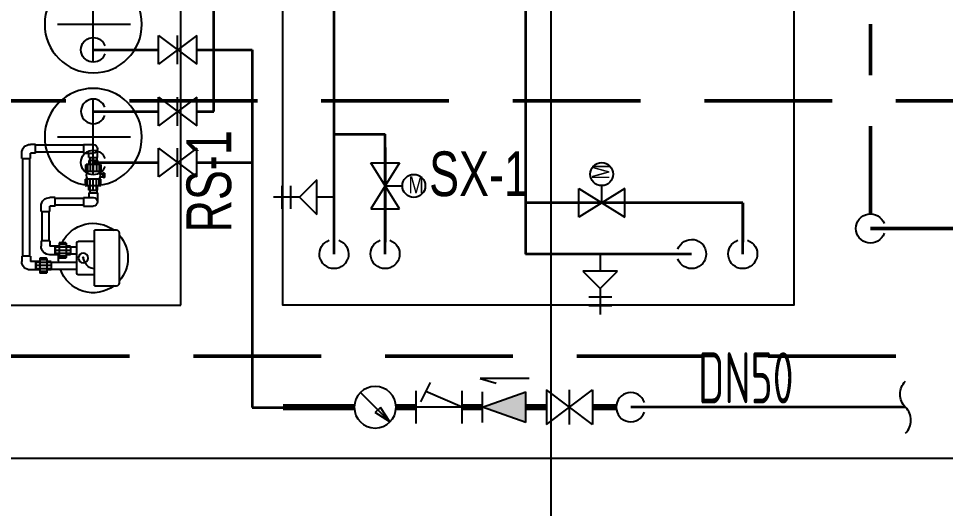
# Model space of a CAD drawing. Extents: x -253824 to 107923, y -224968 to 180578.
# Drawn here: x -199158 to -195529, y 13355 to 15272 of the extents above; entities that cross this region are included whole.
import ezdxf

# ---------------------------------------------------------------- set-up
doc = ezdxf.new("R2010")
doc.units = 0
doc.header["$LTSCALE"] = 1000
doc.header["$MEASUREMENT"] = 0
for name, pattern in [('ACAD_ISO04W100', [30, 24, -3, 0, -3]), ('DASHED', [0.75, 0.5, -0.25]), ('HIDDEN', [0.375, 0.25, -0.125])]:
    doc.linetypes.add(name, pattern=pattern)
doc.layers.get('0').update_dxf_attribs({"linetype": 'CONTINUOUS'})
for name, color, linetype, lineweight in [('00AC-空调设备-131', 131, 'CONTINUOUS', 18), ('ACS_KT_RG', 6, 'CONTINUOUS', 50), ('ACS_KT_RH', 6, 'DASHED', 50)]:
    doc.layers.add(name, color=color, linetype=linetype, lineweight=lineweight)
for name, color, linetype in [('A_STR-砌块墙', 121, 'CONTINUOUS'), ('AC_KTSG', 5, 'HIDDEN'), ('ACS_COM', 7, 'CONTINUOUS'), ('ACS_COM_BZ', 3, 'CONTINUOUS'), ('ACS_KT_FM', 3, 'CONTINUOUS'), ('ACS_KT_FM_E', 3, 'CONTINUOUS'), ('DOTE', 1, 'CONTINUOUS'), ('改造', 7, 'CONTINUOUS')]:
    doc.layers.add(name, color=color, linetype=linetype)
doc.styles.add('HZF', font='ros.shx', dxfattribs={"width": 0.75, "bigfont": 'jd.shx'})
doc.styles.get("Standard").update_dxf_attribs({"font": 'ros.shx', "width": 0.75, "bigfont": 'jd.shx'})
doc.styles.add('等高', font='ros1.shx', dxfattribs={"width": 0.7, "bigfont": 'jd.shx'})

# ---------------------------------------------------------------- blocks, each defined once
blk = doc.blocks.new('h1')
at = {"layer": 'A_STR-砌块墙'}
blk.add_line((10148, -4700), (1598, -4700), dxfattribs=at)
at = {"layer": 'DOTE'}
blk.add_line((8397.9, -6977.2), (8397.9, 7473.7), dxfattribs=at)
blk = doc.blocks.new('A$C1A1A00B8')
at = {"layer": '00AC-空调设备-131', "color": 8, "lineweight": -3}
for p, q in [((300, 914.4), (300, 0)), ((2000, 914.4), (300, 914.4)), ((2000, 914.4), (2000, 0)), ((2000, 0), (300, 0))]:
    blk.add_line(p, q, dxfattribs=at)
at = {"layer": '00AC-空调设备-131', "lineweight": -3}
for p, q in [((1261, 801.6, 0), (1233.7, 801.6, 0)), ((1261, 801.6, 0), (1261, 758.2, 0)), ((1261, 797.4, 0), (1752.7, 797.4, 0)), ((1752.7, 758.2, 0), (1752.7, 801.6, 0)), ((1752.7, 801.6, 0), (1779.3, 801.6, 0)), ((1190.3, 731.6, 0), (1190.3, 758.2, 0)), ((1233.7, 731.6, 0), (1233.7, 758.2, 0)), ((1261, 758.2, 0), (1233.7, 758.2, 0)), ((1261, 762.4, 0), (1752.7, 762.4, 0)), ((1752.7, 758.2, 0), (1779.3, 758.2, 0)), ((1779.3, 730.9, 0), (1779.3, 758.2, 0)), ((1822.7, 730.9, 0), (1822.7, 758.2, 0)), ((1233.7, 731.6, 0), (1190.3, 731.6, 0)), ((1194.5, 490.1, 0), (1194.5, 731.6, 0)), ((1229.5, 490.1, 0), (1229.5, 731.6, 0)), ((1528.4, 703.9, 0), (1501.1, 703.9, 0)), ((1528.4, 703.9, 0), (1528.4, 660.5, 0)), ((1675.7, 660.5, 0), (1675.7, 703.9, 0)), ((1675.7, 703.9, 0), (1702.3, 703.9, 0)), ((1762.5, 677.7, 0), (1762.5, 709.9, 0)), ((1762.5, 709.9, 0), (1839.5, 709.9, 0)), ((1771.4, 674.9, 0), (1771.4, 709.9, 0)), ((1779.3, 709.9, 0), (1779.3, 730.9, 0)), ((1779.3, 730.9, 0), (1822.7, 730.9, 0)), ((1822.7, 730.9, 0), (1779.3, 730.9, 0)), ((1784.6, 653.9, 0), (1784.6, 730.9, 0)), ((1801, 653.9, 0), (1801, 730.9, 0)), ((1817.4, 653.9, 0), (1817.4, 730.9, 0)), ((1822.7, 709.9, 0), (1822.7, 730.9, 0)), ((1830.6, 674.9, 0), (1830.6, 709.9, 0)), ((1839.5, 677.7, 0), (1839.5, 709.9, 0)), ((1457.7, 633.9, 0), (1457.7, 660.5, 0)), ((1528.4, 660.5, 0), (1501.1, 660.5, 0)), ((1501.1, 633.9, 0), (1501.1, 660.5, 0)), ((1528.4, 699.7, 0), (1675.7, 699.7, 0)), ((1528.4, 664.7, 0), (1675.7, 664.7, 0)), ((1675.7, 660.5, 0), (1702.3, 660.5, 0)), ((1702.3, 633.2, 0), (1702.3, 660.5, 0)), ((1745.7, 633.2, 0), (1745.7, 660.5, 0)), ((1765.3, 674.9, 0), (1762.5, 677.7, 0)), ((1765.3, 674.9, 0), (1836.7, 674.9, 0)), ((1779.3, 653.9, 0), (1779.3, 674.9, 0)), ((1822.7, 653.9, 0), (1822.7, 674.9, 0)), ((1839.5, 677.7, 0), (1836.7, 674.9, 0)), ((1501.1, 633.9, 0), (1457.7, 633.9, 0)), ((1461.9, 490.1, 0), (1461.9, 633.9, 0)), ((1496.9, 490.1, 0), (1496.9, 633.9, 0)), ((1685.5, 612.2, 0), (1762.5, 612.2, 0)), ((1685.5, 580, 0), (1685.5, 612.2, 0)), ((1694.4, 577.2, 0), (1694.4, 612.2, 0)), ((1702.3, 612.2, 0), (1702.3, 633.2, 0)), ((1702.3, 633.2, 0), (1745.7, 633.2, 0)), ((1745.7, 633.2, 0), (1702.3, 633.2, 0)), ((1707.6, 556.2, 0), (1707.6, 633.2, 0)), ((1724, 556.2, 0), (1724, 633.2, 0)), ((1740.4, 556.2, 0), (1740.4, 633.2, 0)), ((1745.7, 612.2, 0), (1745.7, 633.2, 0)), ((1753.6, 577.2, 0), (1753.6, 612.2, 0)), ((1762.5, 580, 0), (1762.5, 612.2, 0)), ((1779.3, 653.9, 0), (1822.7, 653.9, 0)), ((1783.5, 653.9, 0), (1783.5, 523.6, 0)), ((1818.5, 653.9, 0), (1818.5, 523.6, 0)), ((1688.3, 577.2, 0), (1685.5, 580, 0)), ((1688.3, 577.2, 0), (1759.7, 577.2, 0)), ((1702.3, 556.2, 0), (1702.3, 577.2, 0)), ((1745.7, 556.2, 0), (1745.7, 577.2, 0)), ((1762.5, 580, 0), (1759.7, 577.2, 0)), ((1678.5, 435.2, 0), (1678.5, 516.6, 0)), ((1839.5, 523.6, 0), (1685.5, 523.6, 0)), ((1702.3, 556.2, 0), (1745.7, 556.2, 0)), ((1706.5, 556.2, 0), (1706.5, 523.6, 0)), ((1741.5, 556.2, 0), (1741.5, 523.6, 0)), ((1846.5, 435.2, 0), (1846.5, 516.6, 0)), ((1190.3, 490.1, 0), (1233.7, 490.1, 0)), ((1190.3, 490.1, 0), (1190.3, 441.1, 0)), ((1233.7, 490.1, 0), (1233.7, 441.1, 0)), ((1294.6, 479.6, 0), (1291.8, 476.8, 0)), ((1291.8, 405.4, 0), (1291.8, 476.8, 0)), ((1291.8, 470.7, 0), (1326.8, 470.7, 0)), ((1294.6, 479.6, 0), (1326.8, 479.6, 0)), ((1326.8, 402.6, 0), (1326.8, 479.6, 0)), ((1396.8, 479.6, 0), (1364.6, 479.6, 0)), ((1364.6, 402.6, 0), (1364.6, 479.6, 0)), ((1399.6, 470.7, 0), (1364.6, 470.7, 0)), ((1396.8, 479.6, 0), (1399.6, 476.8, 0)), ((1399.6, 405.4, 0), (1399.6, 476.8, 0)), ((1457.7, 490.1, 0), (1501.1, 490.1, 0)), ((1457.7, 490.1, 0), (1457.7, 441.1, 0)), ((1501.1, 490.1, 0), (1501.1, 441.1, 0)), ((1256.8, 462.8, 0), (1233.7, 462.8, 0)), ((1256.8, 462.8, 0), (1256.8, 419.4, 0)), ((1256.8, 458.6, 0), (1270.8, 458.6, 0)), ((1256.8, 423.6, 0), (1270.8, 423.6, 0)), ((1270.8, 462.8, 0), (1291.8, 462.8, 0)), ((1270.8, 419.4, 0), (1270.8, 462.8, 0)), ((1270.8, 457.5, 0), (1326.8, 457.5, 0)), ((1270.8, 441.1, 0), (1326.8, 441.1, 0)), ((1270.8, 424.7, 0), (1326.8, 424.7, 0)), ((1420.6, 457.5, 0), (1364.6, 457.5, 0)), ((1420.6, 441.1, 0), (1364.6, 441.1, 0)), ((1420.6, 424.7, 0), (1364.6, 424.7, 0)), ((1420.6, 462.8, 0), (1399.6, 462.8, 0)), ((1420.6, 462.8, 0), (1420.6, 419.4, 0)), ((1420.6, 458.6, 0), (1434.6, 458.6, 0)), ((1420.6, 423.6, 0), (1434.6, 423.6, 0)), ((1434.6, 462.8, 0), (1457.7, 462.8, 0)), ((1434.6, 462.8, 0), (1434.6, 419.4, 0)), ((1902.5, 435.2, 0), (1622.5, 435.2, 0)), ((1256.8, 419.4, 0), (1212, 419.4, 0)), ((1270.8, 419.4, 0), (1291.8, 419.4, 0)), ((1291.8, 411.5, 0), (1326.8, 411.5, 0)), ((1291.8, 405.4, 0), (1294.6, 402.6, 0)), ((1294.6, 402.6, 0), (1326.8, 402.6, 0)), ((1334.6, 383.8, 0), (1332.6, 392.6, 0)), ((1332.6, 392.6, 0), (1358.9, 392.6, 0)), ((1334.6, 383.8, 0), (1356.9, 383.8, 0)), ((1338.7, 407.4, 0), (1338.7, 392.6, 0)), ((1352.7, 407.4, 0), (1352.7, 392.6, 0)), ((1356.9, 383.8, 0), (1358.9, 392.6, 0)), ((1399.6, 411.5, 0), (1364.6, 411.5, 0)), ((1396.8, 402.6, 0), (1364.6, 402.6, 0)), ((1399.6, 405.4, 0), (1396.8, 402.6, 0)), ((1420.6, 419.4, 0), (1399.6, 419.4, 0)), ((1434.6, 419.4, 0), (1479.4, 419.4, 0))]:
    blk.add_line(p, q, dxfattribs=at)
at = {"layer": '00AC-空调设备-131', "linetype": 'ACAD_ISO04W100', "lineweight": -3, "ltscale": 3}
for p, q in [((584.6, 622.2, 0), (584.6, 253.6, 0)), ((1152.5, 622.2, 0), (1152.5, 253.6, 0)), ((775, 441.1, 0), (394.2, 441.1, 0)), ((1342.9, 441.1, 0), (962.1, 441.1, 0))]:
    blk.add_line(p, q, dxfattribs=at)
at = {"layer": '00AC-空调设备-131', "lineweight": -3, "elevation": 0}
blk.add_lwpolyline([(1902.5, 435.2), (1902.5, 323.2, -0.414214), (1888.5, 309.2), (1636.5, 309.2, -0.414214), (1622.5, 323.2), (1622.5, 435.2)], format="xyb", dxfattribs=at)
at = {"layer": '00AC-空调设备-131', "lineweight": -3}
for centre, radius in [((584.6, 441.1, 0), 245), ((1152.5, 441.1, 0), 245), ((1762.5, 491.8, 0), 24.6), ((1762.5, 491.8, 0), 3.24)]:
    blk.add_circle(centre, radius, dxfattribs=at)
for centre, radius, start, end in [((1233.7, 758.2, 0), 43.4, 90, 180), ((1779.3, 758.2, 0), 43.4, 0, 90), ((1501.1, 660.5, 0), 43.4, 90, 180), ((1702.3, 660.5, 0), 43.4, 0, 90), ((1762.5, 441.1, 0), 175, 83.1079, 95.5089), ((1762.5, 441.1, 0), 175, 116.1039, 216.8699), ((1762.5, 441.1, 0), 175, 323.1301, 71.3371), ((1685.5, 516.6, 0), 7, 90, 180), ((1839.5, 516.6, 0), 7, 0, 90), ((1345.7, 441.1, 0), 34.4, 56.6676, 123.3324), ((1212, 441.1, 0), 21.7, 180, 0), ((1479.4, 441.1, 0), 21.7, 180, 0), ((1345.7, 441.1, 0), 34.4, 236.6676, 303.3324), ((1762.5, 441.1, 0), 175, 228.9216, 311.0784)]:
    blk.add_arc(centre, radius, start, end, dxfattribs=at)
blk.add_open_spline([(1816.4, 435.2, 0), (1815.1, 446.3, 0), (1807.8, 475.6, 0), (1779.6, 485.7, 0), (1762.5, 491.8, 0)], degree=3, knots=[3.239693, 3.239693, 3.239693, 3.239693, 26.74775, 62.73993, 62.73993, 62.73993, 62.73993], dxfattribs=at)
blk = doc.blocks.new('H-PICPNT-66')
blk.add_arc((0, 0), 1.425, 199.47122, 160.52878)
blk = doc.blocks.new('jzf')
for p, q in [((-1.5, 1.125), (1.5, -1.125)), ((1.5, 1.125), (-1.5, -1.125)), ((-1.5, -1.125), (-1.5, 1.125)), ((1.5, -1.125), (1.5, 1.125))]:
    blk.add_line(p, q)
blk = doc.blocks.new('BLKFM002')
for p, q in [((1.499, 1.124), (-1.499, -1.124)), ((-1.499, 1.124), (1.499, -1.124)), ((-1.499, -1.124), (-1.499, 1.124)), ((0, 1.124), (0, -1.124)), ((1.499, -1.124), (1.499, 1.124))]:
    blk.add_line(p, q)
blk = doc.blocks.new('倒流防止器')
blk.add_hatch(color=256).paths.add_polyline_path([(0, 0), (282.6, -99.8), (282.6, 100.2)])
for p, q in [((0, 100.2), (0, -100.2)), ((282.6, 100.2), (0, 0)), ((282.6, 100.2), (282.6, -99.8)), ((0, 0), (282.6, -99.8)), ((-16.5, -186.5), (89, -156.5)), ((303.5, -186.5), (-16.5, -186.5))]:
    blk.add_line(p, q)
blk = doc.blocks.new('ACSSgFj240')
at = {"xscale": 0.00999999999476131, "yscale": 0.00999999999476131, "zscale": 0.00999999999476131}
blk.add_blockref('倒流防止器', (0, 0), dxfattribs=at)
blk = doc.blocks.new('Yxglq')
for p, q in [((0, 1.07), (0, -1.07)), ((2.994, 1.07), (2.994, -1.07)), ((0, 0), (2.375, -1.031)), ((0, 0), (2.994, 0)), ((2.088, -1.61), (2.714, -0.346))]:
    blk.add_line(p, q)
blk = doc.blocks.new('ACSSgFj235')
for p, q in [((-1.202, -1.202), (1.202, 1.202)), ((1.202, 1.202), (0.01, 0.427)), ((1.202, 1.202), (0.427, 0.01)), ((0.427, 0.01), (0.01, 0.427))]:
    blk.add_line(p, q)
blk.add_circle((0, 0), 1.7)
blk = doc.blocks.new('剖断线')
at = {"color": 3, "flags": 128}
blk.add_lwpolyline([(1, 0, -0.414214), (0, 0, 0.414214), (-1, 0)], format="xyb", dxfattribs=at)
blk = doc.blocks.new('dcf1')
for p, q in [((-1.5, -0.938), (-1.5, 0.938)), ((-1.5, 0.938), (1.5, -0.938)), ((1.5, 0.938), (-1.5, -0.938)), ((0, 0), (0, 1.125)), ((1.5, -0.938), (1.5, 0.938))]:
    blk.add_line(p, q)
blk.add_circle((0, 1.875), 0.75)
at = {"width": 0.8}
blk.add_text('M', height=1.125, rotation=90, dxfattribs=at).set_placement((0.497, 1.516))
blk = doc.blocks.new('aqf1')
for p, q in [((0, 2.25), (0, 3.9375)), ((-0.75, 3.375), (0.75, 3.375)), ((-0.75, 2.8125), (0.75, 2.8125)), ((0, 2.25), (-1.125, 1.125)), ((1.125, 1.125), (0, 2.25)), ((-1.125, 1.125), (1.125, 1.125)), ((0, 0), (0, 1.125))]:
    blk.add_line(p, q)

msp = doc.modelspace()

# ---------------------------------------------------------------- linework, layer by layer
at = {"layer": 'AC_KTSG', "linetype": 'Continuous', "lineweight": 35}
for p, q in [((-197173.1, 17352.7, 0), (-197173.1, 14350.2)), ((-197923.1, 14350.2, 0), (-197923.1, 15749.7)), ((-198393.1, 14908.2, 0), (-198393.1, 15554.6, 0)), ((-198865.6, 15149.2, 0), (-198610.4, 15149.2, 0)), ((-198460.4, 15149.2, 0), (-198243.6, 15149.2, 0)), ((-198243.6, 15149.2, 0), (-198243.6, 13750.2, 0)), ((-198865.6, 14908.2, 0), (-198610.4, 14908.2, 0)), ((-198460.4, 14908.2, 0), (-198393.1, 14908.2, 0)), ((-197923.1, 14819.5, 0), (-197723.1, 14819.5, 0)), ((-197723.1, 14350.2, 0), (-197723.1, 14819.5, 0)), ((-197723.1, 14766.5, 0), (-197723.1, 14396.4, 0)), ((-198865.6, 14708.2, 0), (-198610.4, 14708.2, 0)), ((-198460.4, 14708.2, 0), (-198243.6, 14708.2, 0)), ((-196323.1, 14550.2, 0), (-197173.1, 14550.2, 0)), ((-196323.1, 14550.2, 0), (-196323.1, 14396.4, 0)), ((-196323.1, 14350.2, 0), (-196323.1, 14550.2, 0)), ((-196523.1, 14350.2, 0), (-197173.1, 14350.2, 0)), ((-198243.6, 13750.2, 0), (-198123.1, 13750.2, 0)), ((-195685.7, 13750.7, 0), (-196761.7, 13750.7, 0))]:
    msp.add_line(p, q, dxfattribs=at)
at = {"layer": 'AC_KTSG', "linetype": 'Continuous', "const_width": 24}
for points in [[(-197843.6, 13750.7), (-198123.1, 13750.7)], [(-197680.4, 13750.7), (-197600.9, 13750.7)], [(-197421.3, 13750.7), (-197341.3, 13750.7)], [(-197171.7, 13750.7), (-197091.7, 13750.7)], [(-196911.8, 13750.7), (-196818.7, 13750.7)]]:
    msp.add_lwpolyline(points, dxfattribs=at)
at = {"layer": 'ACS_COM_BZ'}
msp.add_lwpolyline([(-196123.1, 15650.2), (-196123.1, 14150.2), (-198123.1, 14150.2), (-198123.1, 15650.2)], close=True, dxfattribs=at)
at = {"layer": 'ACS_KT_FM'}
for p, q in [((-198535.4, 15093, 0), (-198535.4, 15205.5, 0)), ((-198535.4, 14852, 0), (-198535.4, 14964.5, 0)), ((-198535.4, 14652, 0), (-198535.4, 14764.5, 0))]:
    msp.add_line(p, q, dxfattribs=at)
at = {"layer": 'ACS_KT_RG'}
for p, q in [((-195823.1, 15250.2), (-195823.1, 15050.2)), ((-195823.1, 14850.2), (-195823.1, 14507.2)), ((-195823.1, 14450.2), (-193600.6, 14450.2))]:
    msp.add_line(p, q, dxfattribs=at)
at = {"layer": 'ACS_KT_RH'}
for p, q in [((-200223.1, 14950.2), (-193561.4, 14950.2)), ((-201473.1, 13950.2), (-193600.6, 13950.2))]:
    msp.add_line(p, q, dxfattribs=at)

# ---------------------------------------------------------------- block references
msp.add_blockref('h1', (-205471.1, 18250.2))
at = {"layer": '00AC-空调设备-131', "xscale": -0.776471, "yscale": 0.776471, "zscale": 0.776471, "rotation": 90}
msp.add_blockref('A$C1A1A00B8', (-198523.1, 15703.1), dxfattribs=at)
at = {"layer": 'ACS_COM', "xscale": -101.6, "yscale": 101.6, "zscale": 101.6, "rotation": 90}
msp.add_blockref('剖断线', (-195685.7, 13750.7, 0), dxfattribs=at)
at = {"layer": 'ACS_KT_FM'}
for name, p, xscale, yscale, zscale in [('jzf', (-198535.4, 15149.2, 0), -50, 50, 1.5), ('H-PICPNT-66', (-198865.6, 15149.2, 0), -33.75, 33.75, 0.5625), ('jzf', (-198535.4, 14908.2, 0), -50, 50, 1.5), ('H-PICPNT-66', (-198865.6, 14708.2, 0), -33.75, 33.75, 0.5625), ('jzf', (-198535.4, 14708.2, 0), -50, 50, 1.5), ('H-PICPNT-66', (-195823.1, 14450.2, 0), -40, 40, 0.8)]:
    msp.add_blockref(name, p, dxfattribs=dict(at, xscale=xscale, yscale=yscale, zscale=zscale))
for name, p, xscale, yscale, zscale, rotation in [('H-PICPNT-66', (-198865.6, 14908.2, 0), 33.75, 33.75, 0.5625, 180), ('aqf1', (-197923.1, 14572.4, 0), 60, 60, 1.2, 90), ('H-PICPNT-66', (-196523.1, 14350.2, 0), -40, 40, 0.8, 180), ('H-PICPNT-66', (-197923.1, 14350.2, 0), -40, 40, 0.8, 90), ('H-PICPNT-66', (-197723.1, 14350.2, 0), -40, 40, 0.8, 90), ('H-PICPNT-66', (-196323.1, 14350.2, 0), -40, 40, 0.8, 90), ('aqf1', (-196881.1, 14350.2, 0), 60, 60, 1.2, 180), ('ACSSgFj240', (-197341.3, 13750.8), -60, 60, 0.6000000000000001, 180), ('ACSSgFj235', (-197762, 13750.7), -48, 48, 0.48, 180), ('Yxglq', (-197421.3, 13750.7), 60, 60, 0.6000000000000001, 180), ('BLKFM002', (-197001.7, 13750.7), -60, 60, 0.6000000000000001, 180), ('H-PICPNT-66', (-196761.7, 13750.7), 40, 40, 0.8, 180)]:
    msp.add_blockref(name, p, dxfattribs=dict(at, xscale=xscale, yscale=yscale, zscale=zscale, rotation=rotation))
at = {"layer": 'ACS_KT_FM_E', "xscale": 60, "yscale": 60, "zscale": 1.2, "rotation": 270}
msp.add_blockref('dcf1', (-197723.1, 14616.9, 0), dxfattribs=at)
at = {"layer": 'ACS_KT_FM_E', "xscale": 60, "yscale": 60, "zscale": 1.2}
msp.add_blockref('dcf1', (-196875.1, 14550.2, 0), dxfattribs=at)

# ---------------------------------------------------------------- texts
at = {"layer": 'ACS_COM_BZ', "style": '等高', "width": 0.7}
msp.add_text('DN50', height=200, rotation=0, dxfattribs=at).set_placement((-196497.7, 13765.5, 0))
at = {"layer": '改造', "color": 6, "style": 'HZF', "width": 0.75}
msp.add_text('RS-1', height=175, rotation=90, dxfattribs=at).set_placement((-198325.7, 14434.5))
msp.add_text('SX-1', height=175, dxfattribs=at).set_placement((-197550.7, 14576.6))

doc.saveas('drawing.dxf')
